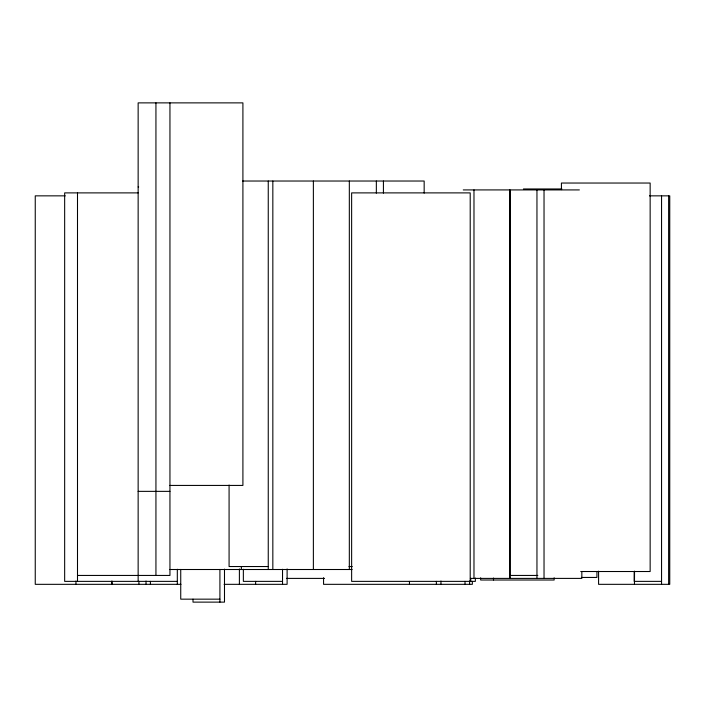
<?xml version="1.0" encoding="UTF-8"?>
<svg xmlns="http://www.w3.org/2000/svg" width="705" height="705" viewBox="0 0 705 705"><rect width="100%" height="100%" fill="white"/><g stroke="black" fill="none" stroke-linecap="round" stroke-linejoin="round"><path stroke-width="1.06" d="M242.687 181.026L424.163 181.026L424.163 193.117M138.145 186.957L138.665 186.957M523.445 188.966L561.885 188.966M463.264 189.918L579.378 189.918M138.145 192.888L64.657 192.888L64.657 581.369L177.316 581.369M65.283 195.849L35.25 195.849L35.25 584.33L180.982 584.33M649.481 195.849L669.75 195.849L669.75 584.33L598.58 584.33L598.58 571.129M169.949 485.428L242.908 485.428L242.908 102.877L138.145 102.877L138.145 581.369M138.145 491.359L169.949 491.359M268.252 566.538L229.081 566.538L229.081 485.031M348.957 566.538L352.244 566.538M169.949 569.508L352.13 569.508M580.744 571.517L650.151 571.517L650.151 183.036L561.427 183.036L561.427 189.645M77.497 575.439L169.949 575.439L169.949 102.877M537.836 575.439L509.565 575.439L509.565 189.918M581.431 577.448L596.932 577.448L596.932 571.517M286.442 578.4L324.556 578.4M470.367 578.4L581.837 578.4L581.837 571.799M282.529 581.369L243.357 581.369L243.357 569.252M661.554 581.369L634.165 581.369L634.165 571.455M224.093 584.33L287.111 584.33L287.111 568.926M219.916 599.162L180.736 599.162L180.736 569.42M668.631 195.849L668.631 584.33M661.554 195.849L661.554 584.33M634.544 571.129L634.465 584.33M554.148 577.809L554.148 580.012L480.66 580.012L480.66 577.809M544.031 189.918L544.031 578.4M536.954 189.918L536.954 578.4M493.5 578.038L493.5 580.012M475.364 578.065L475.364 581.369L351.636 581.369L351.636 192.888L470.209 192.888L470.209 581.369M473.98 189.918L473.98 578.4M472.35 581.369L472.35 584.33L323.56 584.33L323.56 577.73M470.781 578.4L470.781 581.369M469.601 581.035L469.601 584.33M465.018 581.369L465.018 584.33M440.96 581.035L440.96 584.33M436.377 581.369L436.377 584.33M409.464 581.369L409.464 584.33M383.423 181.026L383.423 193.135M376.347 181.026L376.347 193.144M349.327 181.026L349.327 569.508M313.373 181.026L313.373 569.508M282.529 569.252L282.529 584.33M272.835 181.026L272.835 569.508M268.252 181.026L268.252 569.508M255.624 581.369L255.624 584.33M241.348 566.538L241.348 569.508M239.392 568.926L239.392 584.33M224.49 569.111L224.49 602.123L193.003 602.123L193.003 599.162M219.916 569.42L219.916 602.123M177.316 569.252L177.316 584.33M155.937 102.877L155.937 575.439M150.403 581.369L150.403 584.33M146.023 581.035L146.023 584.33M138.938 581.369L138.938 584.33M111.928 581.035L111.928 584.33M111.848 581.369L111.848 584.33M77.497 192.888L77.497 581.369M75.964 581.035L75.964 584.33M509.935 578.4L509.935 189.918L509.865 578.4"/></g></svg>
